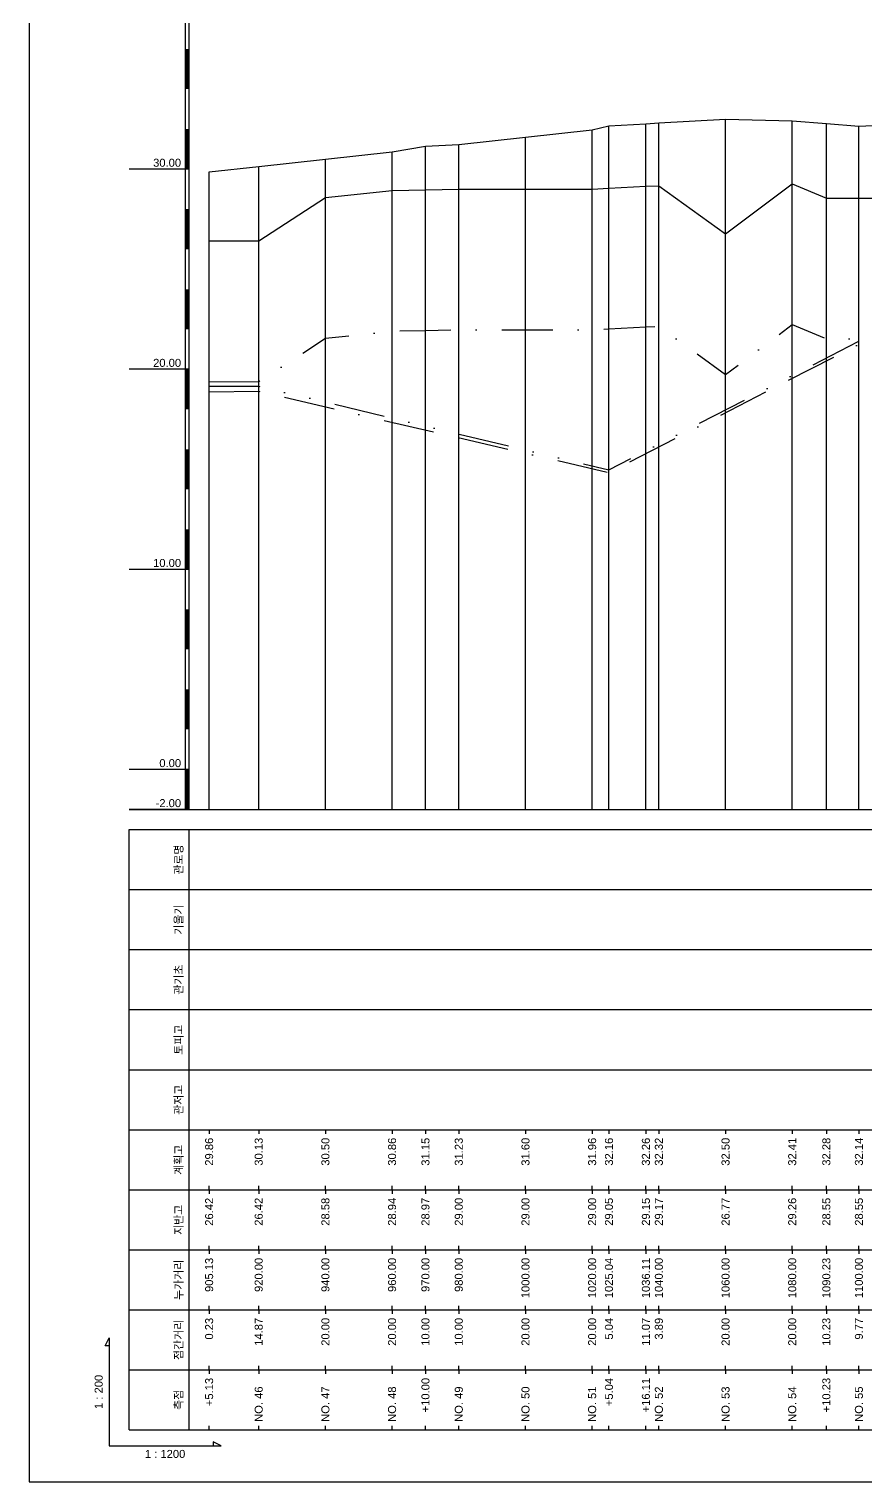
# Model space of a CAD drawing. Header units: millimetres. Extents: x -7351 to 135086, y 1419 to 5643.
# Drawn here: x 33027.4 to 33236.5, y 1419 to 1782 of the extents above; entities that cross this region are included whole.
import ezdxf
from ezdxf.enums import TextEntityAlignment as Align

# ---------------------------------------------------------------- set-up
doc = ezdxf.new("R2010")
doc.units = ezdxf.units.MM
for name, pattern in [('BORDER', [44.45, 12.7, -6.35, 12.7, -6.35, 0, -6.35]), ('DASHDOT', [25.4, 12.7, -6.35, 0, -6.35]), ('DIVIDE', [31.75, 12.7, -6.35, 0, -6.35, 0, -6.35])]:
    doc.linetypes.add(name, pattern=pattern)
for name, color, linetype in [('KZ_종단_계획선', 1, 'Continuous'), ('KZ_종단_도각', 7, 'Continuous'), ('KZ_종단_수직선', 7, 'Continuous'), ('KZ_종단_암선1', 56, 'DASHDOT'), ('KZ_종단_암선2', 4, 'DIVIDE'), ('KZ_종단_암선3', 6, 'BORDER'), ('KZ_종단_지반선', 3, 'Continuous'), ('KZ_종단_테이블문자', 7, 'Continuous'), ('KZ_종단_테이블선', 7, 'Continuous'), ('KZ_종단_폴대', 7, 'Continuous')]:
    doc.layers.add(name, color=color, linetype=linetype)
doc.styles.get("Standard").update_dxf_attribs({"font": 'arial.ttf'})

msp = doc.modelspace()

# ---------------------------------------------------------------- linework, layer by layer
at = {"layer": 'KZ_종단_계획선'}
msp.add_lwpolyline([(33072.36, 1746.36), (33072.36, 1746.35), (33084.75, 1747.69), (33101.42, 1749.53), (33118.08, 1751.36), (33126.42, 1752.79), (33134.75, 1753.19), (33151.42, 1755.03), (33168.08, 1756.86), (33172.29, 1757.83), (33181.51, 1758.33), (33184.75, 1758.65), (33201.42, 1759.52), (33218.08, 1759.1), (33226.61, 1758.43), (33234.75, 1757.75), (33238.27, 1757.97)], dxfattribs=at)
at = {"layer": 'KZ_종단_도각'}
msp.add_lwpolyline([(33027.36, 1419.04), (33868.36, 1419.04), (33868.36, 2013.04), (33027.36, 2013.04)], close=True, dxfattribs=at)
at = {"layer": 'KZ_종단_수직선'}
for p, q in [((33172.28, 1587.04), (33172.28, 1757.83)), ((33181.51, 1587.04), (33181.51, 1758.33)), ((33184.75, 1587.04), (33184.75, 1758.65)), ((33201.42, 1587.04), (33201.42, 1759.52)), ((33218.08, 1587.04), (33218.08, 1759.1)), ((33226.61, 1587.04), (33226.61, 1758.43)), ((33234.75, 1587.04), (33234.75, 1757.75)), ((33151.42, 1587.04), (33151.42, 1755.03)), ((33168.08, 1587.04), (33168.08, 1756.86)), ((33118.08, 1587.04), (33118.08, 1751.36)), ((33126.42, 1587.04), (33126.42, 1752.79)), ((33134.75, 1587.04), (33134.75, 1753.19)), ((33072.36, 1587.04), (33072.36, 1746.35)), ((33084.75, 1587.04), (33084.75, 1747.69)), ((33101.42, 1587.04), (33101.42, 1749.53))]:
    msp.add_line(p, q, dxfattribs=at)
at = {"layer": 'KZ_종단_암선1', "flags": 128}
msp.add_lwpolyline([(33072.36, 1693.94), (33084.75, 1693.95), (33101.42, 1704.79), (33118.08, 1706.56), (33126.42, 1706.73), (33134.75, 1706.89), (33151.42, 1706.9), (33168.08, 1706.91), (33172.28, 1707.15), (33181.51, 1707.67), (33184.75, 1707.74), (33201.42, 1695.73), (33218.08, 1708.22), (33226.61, 1704.68), (33234.75, 1704.68), (33238.27, 1704.68), (33238.27, 1704.68), (33251.42, 1704.69), (33268.08, 1704.7), (33284.75, 1704.7), (33287.2, 1704.69), (33301.42, 1704.64), (33318.08, 1704.36), (33334.75, 1712.93), (33351.42, 1708.37), (33354.46, 1708.15), (33354.63, 1708.17), (33354.63, 1708.17), (33354.63, 1708.17), (33354.63, 1708.17), (33354.63, 1708.17), (33354.63, 1708.17), (33368.08, 1709.29), (33384.75, 1709.32), (33401.42, 1714.68), (33418.08, 1718.43), (33434.75, 1727.33), (33451.42, 1720.99), (33468.08, 1714.56), (33475.94, 1712.45), (33484.75, 1711.05), (33486.11, 1710.44), (33492.46, 1707.59), (33501.42, 1707.32), (33503.93, 1708.11)], dxfattribs=at)
at = {"layer": 'KZ_종단_암선2', "flags": 128}
msp.add_lwpolyline([(33072.36, 1692.78), (33084.75, 1692.82), (33172.28, 1671.93), (33234.75, 1704.03), (33238.27, 1704.05), (33238.27, 1704.05), (33251.42, 1704.09), (33268.08, 1704.15), (33284.75, 1704.22), (33287.2, 1704.23), (33301.42, 1704.35), (33318.08, 1703.66), (33334.75, 1703.61), (33351.42, 1690.49), (33354.46, 1688.8), (33354.63, 1688.73), (33354.63, 1688.73), (33354.63, 1688.73), (33354.63, 1688.73), (33354.63, 1688.73), (33354.63, 1688.73), (33368.08, 1683.32), (33384.75, 1675.08), (33401.42, 1672.05), (33418.08, 1667.4), (33434.75, 1667.9), (33451.42, 1653.17), (33468.08, 1638.35), (33475.94, 1632.28), (33484.75, 1626.44), (33486.11, 1625.14), (33492.46, 1619.1), (33501.42, 1614.31), (33503.93, 1613.84)], dxfattribs=at)
at = {"layer": 'KZ_종단_암선3', "flags": 128}
msp.add_lwpolyline([(33072.36, 1691.44), (33084.75, 1691.53), (33172.28, 1671.25), (33234.75, 1703.29), (33238.27, 1703.31), (33238.27, 1703.31), (33251.42, 1703.41), (33268.08, 1703.53), (33284.75, 1703.65), (33287.2, 1703.7), (33301.42, 1704.01)], dxfattribs=at)
at = {"layer": 'KZ_종단_지반선', "flags": 128}
msp.add_lwpolyline([(33072.36, 1729.12), (33084.75, 1729.12), (33101.42, 1739.96), (33118.08, 1741.73), (33126.42, 1741.88), (33134.75, 1742.04), (33151.42, 1742.04), (33168.08, 1742.04), (33172.28, 1742.28), (33181.51, 1742.8), (33184.75, 1742.88), (33201.42, 1730.91), (33218.08, 1743.34), (33226.61, 1739.78), (33234.75, 1739.78), (33238.27, 1739.78)], dxfattribs=at)
at = {"layer": 'KZ_종단_테이블선'}
for p, q in [((33052.36, 1587.04), (33508.93, 1587.04)), ((33052.36, 1567.04), (33052.36, 1582.04)), ((33052.36, 1582.04), (33508.93, 1582.04)), ((33067.36, 1567.04), (33067.36, 1582.04)), ((33052.36, 1552.04), (33052.36, 1567.04)), ((33052.36, 1567.04), (33508.93, 1567.04)), ((33067.36, 1552.04), (33067.36, 1567.04)), ((33052.36, 1537.04), (33052.36, 1552.04)), ((33052.36, 1552.04), (33508.93, 1552.04)), ((33067.36, 1537.04), (33067.36, 1552.04)), ((33052.36, 1522.04), (33052.36, 1537.04)), ((33052.36, 1537.04), (33508.93, 1537.04)), ((33067.36, 1522.04), (33067.36, 1537.04)), ((33052.36, 1507.04), (33052.36, 1522.04)), ((33052.36, 1522.04), (33508.93, 1522.04)), ((33067.36, 1507.04), (33067.36, 1522.04)), ((33052.36, 1492.04), (33052.36, 1507.04)), ((33052.36, 1507.04), (33508.93, 1507.04)), ((33067.36, 1492.04), (33067.36, 1507.04)), ((33072.36, 1507.04), (33072.36, 1506.04)), ((33084.75, 1507.04), (33084.75, 1506.04)), ((33101.42, 1507.04), (33101.42, 1506.04)), ((33118.08, 1507.04), (33118.08, 1506.04)), ((33126.42, 1507.04), (33126.42, 1506.04)), ((33134.75, 1507.04), (33134.75, 1506.04)), ((33151.42, 1507.04), (33151.42, 1506.04)), ((33168.08, 1507.04), (33168.08, 1506.04)), ((33172.28, 1507.04), (33172.28, 1506.04)), ((33181.51, 1507.04), (33181.51, 1506.04)), ((33184.75, 1507.04), (33184.75, 1506.04)), ((33201.42, 1507.04), (33201.42, 1506.04)), ((33218.08, 1507.04), (33218.08, 1506.04)), ((33226.61, 1507.04), (33226.61, 1506.04)), ((33234.75, 1507.04), (33234.75, 1506.04)), ((33052.36, 1477.04), (33052.36, 1492.04)), ((33052.36, 1492.04), (33508.93, 1492.04)), ((33067.36, 1477.04), (33067.36, 1492.04)), ((33072.36, 1492.04), (33072.36, 1493.04)), ((33072.36, 1492.04), (33072.36, 1491.04)), ((33084.75, 1492.04), (33084.75, 1493.04)), ((33084.75, 1492.04), (33084.75, 1491.04)), ((33101.42, 1492.04), (33101.42, 1493.04)), ((33101.42, 1492.04), (33101.42, 1491.04)), ((33118.08, 1492.04), (33118.08, 1493.04)), ((33118.08, 1492.04), (33118.08, 1491.04)), ((33126.42, 1492.04), (33126.42, 1493.04)), ((33126.42, 1492.04), (33126.42, 1491.04)), ((33134.75, 1492.04), (33134.75, 1493.04)), ((33134.75, 1492.04), (33134.75, 1491.04)), ((33151.42, 1492.04), (33151.42, 1493.04)), ((33151.42, 1492.04), (33151.42, 1491.04)), ((33168.08, 1492.04), (33168.08, 1493.04)), ((33168.08, 1492.04), (33168.08, 1491.04)), ((33172.28, 1492.04), (33172.28, 1493.04)), ((33172.28, 1492.04), (33172.28, 1491.04)), ((33181.51, 1492.04), (33181.51, 1493.04)), ((33181.51, 1492.04), (33181.51, 1491.04)), ((33184.75, 1492.04), (33184.75, 1493.04)), ((33184.75, 1492.04), (33184.75, 1491.04)), ((33201.42, 1492.04), (33201.42, 1493.04)), ((33201.42, 1492.04), (33201.42, 1491.04)), ((33218.08, 1492.04), (33218.08, 1493.04)), ((33218.08, 1492.04), (33218.08, 1491.04)), ((33226.61, 1492.04), (33226.61, 1493.04)), ((33226.61, 1492.04), (33226.61, 1491.04)), ((33234.75, 1492.04), (33234.75, 1493.04)), ((33234.75, 1492.04), (33234.75, 1491.04)), ((33072.36, 1477.04), (33072.36, 1478.04)), ((33084.75, 1477.04), (33084.75, 1478.04)), ((33101.42, 1477.04), (33101.42, 1478.04)), ((33118.08, 1477.04), (33118.08, 1478.04)), ((33126.42, 1477.04), (33126.42, 1478.04)), ((33134.75, 1477.04), (33134.75, 1478.04)), ((33151.42, 1477.04), (33151.42, 1478.04)), ((33168.08, 1477.04), (33168.08, 1478.04)), ((33172.28, 1477.04), (33172.28, 1478.04)), ((33181.51, 1477.04), (33181.51, 1478.04)), ((33184.75, 1477.04), (33184.75, 1478.04)), ((33201.42, 1477.04), (33201.42, 1478.04)), ((33218.08, 1477.04), (33218.08, 1478.04)), ((33226.61, 1477.04), (33226.61, 1478.04)), ((33234.75, 1477.04), (33234.75, 1478.04)), ((33052.36, 1462.04), (33052.36, 1477.04)), ((33052.36, 1477.04), (33508.93, 1477.04)), ((33067.36, 1462.04), (33067.36, 1477.04)), ((33072.36, 1477.04), (33072.36, 1476.04)), ((33084.75, 1477.04), (33084.75, 1476.04)), ((33101.42, 1477.04), (33101.42, 1476.04)), ((33118.08, 1477.04), (33118.08, 1476.04)), ((33126.42, 1477.04), (33126.42, 1476.04)), ((33134.75, 1477.04), (33134.75, 1476.04)), ((33151.42, 1477.04), (33151.42, 1476.04)), ((33168.08, 1477.04), (33168.08, 1476.04)), ((33172.28, 1477.04), (33172.28, 1476.04)), ((33181.51, 1477.04), (33181.51, 1476.04)), ((33184.75, 1477.04), (33184.75, 1476.04)), ((33201.42, 1477.04), (33201.42, 1476.04)), ((33218.08, 1477.04), (33218.08, 1476.04)), ((33226.61, 1477.04), (33226.61, 1476.04)), ((33234.75, 1477.04), (33234.75, 1476.04)), ((33072.36, 1462.04), (33072.36, 1463.04)), ((33084.75, 1462.04), (33084.75, 1463.04)), ((33101.42, 1462.04), (33101.42, 1463.04)), ((33118.08, 1462.04), (33118.08, 1463.04)), ((33126.42, 1462.04), (33126.42, 1463.04)), ((33134.75, 1462.04), (33134.75, 1463.04)), ((33151.42, 1462.04), (33151.42, 1463.04)), ((33168.08, 1462.04), (33168.08, 1463.04)), ((33172.28, 1462.04), (33172.28, 1463.04)), ((33181.51, 1462.04), (33181.51, 1463.04)), ((33184.75, 1462.04), (33184.75, 1463.04)), ((33201.42, 1462.04), (33201.42, 1463.04)), ((33218.08, 1462.04), (33218.08, 1463.04)), ((33226.61, 1462.04), (33226.61, 1463.04)), ((33234.75, 1462.04), (33234.75, 1463.04)), ((33052.36, 1447.04), (33052.36, 1462.04)), ((33052.36, 1462.04), (33508.93, 1462.04)), ((33067.36, 1447.04), (33067.36, 1462.04)), ((33072.36, 1462.04), (33072.36, 1461.04)), ((33084.75, 1462.04), (33084.75, 1461.04)), ((33101.42, 1462.04), (33101.42, 1461.04)), ((33118.08, 1462.04), (33118.08, 1461.04)), ((33126.42, 1462.04), (33126.42, 1461.04)), ((33134.75, 1462.04), (33134.75, 1461.04)), ((33151.42, 1462.04), (33151.42, 1461.04)), ((33168.08, 1462.04), (33168.08, 1461.04)), ((33172.28, 1462.04), (33172.28, 1461.04)), ((33181.51, 1462.04), (33181.51, 1461.04)), ((33184.75, 1462.04), (33184.75, 1461.04)), ((33201.42, 1462.04), (33201.42, 1461.04)), ((33218.08, 1462.04), (33218.08, 1461.04)), ((33226.61, 1462.04), (33226.61, 1461.04)), ((33234.75, 1462.04), (33234.75, 1461.04)), ((33052.36, 1432.04), (33052.36, 1447.04)), ((33052.36, 1447.04), (33508.93, 1447.04)), ((33067.36, 1432.04), (33067.36, 1447.04)), ((33072.36, 1447.04), (33072.36, 1448.04)), ((33072.36, 1447.04), (33072.36, 1446.04)), ((33084.75, 1447.04), (33084.75, 1448.04)), ((33084.75, 1447.04), (33084.75, 1446.04)), ((33101.42, 1447.04), (33101.42, 1448.04)), ((33101.42, 1447.04), (33101.42, 1446.04)), ((33118.08, 1447.04), (33118.08, 1448.04)), ((33118.08, 1447.04), (33118.08, 1446.04)), ((33126.42, 1447.04), (33126.42, 1448.04)), ((33126.42, 1447.04), (33126.42, 1446.04)), ((33134.75, 1447.04), (33134.75, 1448.04)), ((33134.75, 1447.04), (33134.75, 1446.04)), ((33151.42, 1447.04), (33151.42, 1448.04)), ((33151.42, 1447.04), (33151.42, 1446.04)), ((33168.08, 1447.04), (33168.08, 1448.04)), ((33168.08, 1447.04), (33168.08, 1446.04)), ((33172.28, 1447.04), (33172.28, 1448.04)), ((33172.28, 1447.04), (33172.28, 1446.04)), ((33181.51, 1447.04), (33181.51, 1448.04)), ((33181.51, 1447.04), (33181.51, 1446.04)), ((33184.75, 1447.04), (33184.75, 1448.04)), ((33184.75, 1447.04), (33184.75, 1446.04)), ((33201.42, 1447.04), (33201.42, 1448.04)), ((33201.42, 1447.04), (33201.42, 1446.04)), ((33218.08, 1447.04), (33218.08, 1448.04)), ((33218.08, 1447.04), (33218.08, 1446.04)), ((33226.61, 1447.04), (33226.61, 1448.04)), ((33226.61, 1447.04), (33226.61, 1446.04)), ((33234.75, 1447.04), (33234.75, 1448.04)), ((33234.75, 1447.04), (33234.75, 1446.04)), ((33052.36, 1432.04), (33508.93, 1432.04)), ((33072.36, 1432.04), (33072.36, 1433.04)), ((33084.75, 1432.04), (33084.75, 1433.04)), ((33101.42, 1432.04), (33101.42, 1433.04)), ((33118.08, 1432.04), (33118.08, 1433.04)), ((33126.42, 1432.04), (33126.42, 1433.04)), ((33134.75, 1432.04), (33134.75, 1433.04)), ((33151.42, 1432.04), (33151.42, 1433.04)), ((33168.08, 1432.04), (33168.08, 1433.04)), ((33172.28, 1432.04), (33172.28, 1433.04)), ((33181.51, 1432.04), (33181.51, 1433.04)), ((33184.75, 1432.04), (33184.75, 1433.04)), ((33201.42, 1432.04), (33201.42, 1433.04)), ((33218.08, 1432.04), (33218.08, 1433.04)), ((33226.61, 1432.04), (33226.61, 1433.04)), ((33234.75, 1432.04), (33234.75, 1433.04))]:
    msp.add_line(p, q, dxfattribs=at)
msp.add_lwpolyline([(33047.36, 1453.04), (33046.36, 1453.04), (33047.36, 1455.04), (33047.36, 1428.04), (33075.36, 1428.04), (33073.36, 1429.04), (33073.36, 1428.04)], dxfattribs=at)
at = {"layer": 'KZ_종단_폴대'}
for p, q in [((33067.36, 1747.04), (33052.36, 1747.04)), ((33067.36, 1697.04), (33052.36, 1697.04)), ((33067.36, 1647.04), (33052.36, 1647.04)), ((33067.36, 1597.04), (33052.36, 1597.04)), ((33067.36, 1587.04), (33052.36, 1587.04))]:
    msp.add_line(p, q, dxfattribs=at)
msp.add_lwpolyline([(33067.36, 1587.04), (33067.36, 1822.04), (33066.36, 1822.04), (33066.36, 1587.04), (33067.36, 1587.04)], dxfattribs=at)
for points in [[(33066.86, 1767.04, 1, 1, 0), (33066.86, 1777.04, 1, 1, 0)], [(33066.86, 1747.04, 1, 1, 0), (33066.86, 1757.04, 1, 1, 0)], [(33066.86, 1727.04, 1, 1, 0), (33066.86, 1737.04, 1, 1, 0)], [(33066.86, 1707.04, 1, 1, 0), (33066.86, 1717.04, 1, 1, 0)], [(33066.86, 1687.04, 1, 1, 0), (33066.86, 1697.04, 1, 1, 0)], [(33066.86, 1667.04, 1, 1, 0), (33066.86, 1677.04, 1, 1, 0)], [(33066.86, 1647.04, 1, 1, 0), (33066.86, 1657.04, 1, 1, 0)], [(33066.86, 1627.04, 1, 1, 0), (33066.86, 1637.04, 1, 1, 0)], [(33066.86, 1607.04, 1, 1, 0), (33066.86, 1617.04, 1, 1, 0)], [(33066.86, 1587.04, 1, 1, 0), (33066.86, 1597.04, 1, 1, 0)]]:
    msp.add_lwpolyline(points, format="xyseb", dxfattribs=at)

# ---------------------------------------------------------------- texts
at = {"layer": 'KZ_종단_테이블문자'}
for s, p in [('29.86', (33072.36, 1505.04)), ('30.13', (33084.75, 1505.04)), ('30.50', (33101.42, 1505.04)), ('30.86', (33118.08, 1505.04)), ('31.15', (33126.42, 1505.04)), ('31.23', (33134.75, 1505.04)), ('31.60', (33151.42, 1505.04)), ('31.96', (33168.08, 1505.04)), ('32.16', (33172.28, 1505.04)), ('32.26', (33181.51, 1505.04)), ('32.32', (33184.75, 1505.04)), ('32.50', (33201.42, 1505.04)), ('32.41', (33218.08, 1505.04)), ('32.28', (33226.61, 1505.04)), ('32.14', (33234.75, 1505.04)), ('26.42', (33072.36, 1490.04)), ('26.42', (33084.75, 1490.04)), ('28.58', (33101.42, 1490.04)), ('28.94', (33118.08, 1490.04)), ('28.97', (33126.42, 1490.04)), ('29.00', (33134.75, 1490.04)), ('29.00', (33151.42, 1490.04)), ('29.00', (33168.08, 1490.04)), ('29.05', (33172.28, 1490.04)), ('29.15', (33181.51, 1490.04)), ('29.17', (33184.75, 1490.04)), ('26.77', (33201.42, 1490.04)), ('29.26', (33218.08, 1490.04)), ('28.55', (33226.61, 1490.04)), ('28.55', (33234.75, 1490.04)), ('905.13', (33072.36, 1475.04)), ('920.00', (33084.75, 1475.04)), ('940.00', (33101.42, 1475.04)), ('960.00', (33118.08, 1475.04)), ('970.00', (33126.42, 1475.04)), ('980.00', (33134.75, 1475.04)), ('1000.00', (33151.42, 1475.04)), ('1020.00', (33168.08, 1475.04)), ('1025.04', (33172.28, 1475.04)), ('1036.11', (33181.51, 1475.04)), ('1040.00', (33184.75, 1475.04)), ('1060.00', (33201.42, 1475.04)), ('1080.00', (33218.08, 1475.04)), ('1090.23', (33226.61, 1475.04)), ('1100.00', (33234.75, 1475.04)), ('0.23', (33072.36, 1460.04)), ('14.87', (33084.75, 1460.04)), ('20.00', (33101.42, 1460.04)), ('20.00', (33118.08, 1460.04)), ('10.00', (33126.42, 1460.04)), ('10.00', (33134.75, 1460.04)), ('20.00', (33151.42, 1460.04)), ('20.00', (33168.08, 1460.04)), ('5.04', (33172.28, 1460.04)), ('11.07', (33181.51, 1460.04)), ('3.89', (33184.75, 1460.04)), ('20.00', (33201.42, 1460.04)), ('20.00', (33218.08, 1460.04)), ('10.23', (33226.61, 1460.04)), ('9.77', (33234.75, 1460.04)), ('+5.13', (33072.36, 1445.04)), ('+10.00', (33126.42, 1445.04)), ('+5.04', (33172.28, 1445.04)), ('+16.11', (33181.51, 1445.04)), ('+10.23', (33226.61, 1445.04))]:
    msp.add_text(s, height=2, rotation=90, dxfattribs=at).set_placement(p, align=Align.MIDDLE_RIGHT)
for s, p in [('NO. 46', (33084.75, 1434.04)), ('NO. 47', (33101.42, 1434.04)), ('NO. 48', (33118.08, 1434.04)), ('NO. 49', (33134.75, 1434.04)), ('NO. 50', (33151.42, 1434.04)), ('NO. 51', (33168.08, 1434.04)), ('NO. 52', (33184.75, 1434.04)), ('NO. 53', (33201.42, 1434.04)), ('NO. 54', (33218.08, 1434.04)), ('NO. 55', (33234.75, 1434.04))]:
    msp.add_text(s, height=2, rotation=90, dxfattribs=at).set_placement(p, align=Align.MIDDLE_LEFT)
at = {"layer": 'KZ_종단_테이블선'}
for s, p in [('관로명', (33066.36, 1574.54)), ('기울기', (33066.36, 1559.54)), ('관기초', (33066.36, 1544.54)), ('토피고', (33066.36, 1529.54)), ('관저고', (33066.36, 1514.54)), ('계획고', (33066.36, 1499.54)), ('지반고', (33066.36, 1484.54)), ('누가거리', (33066.36, 1469.54)), ('점간거리', (33066.36, 1454.54)), ('1 : 200', (33046.36, 1441.54)), ('측점', (33066.36, 1439.54))]:
    msp.add_text(s, height=2, rotation=90, dxfattribs=at).set_placement(p, align=Align.BOTTOM_CENTER)
msp.add_text('1 : 1200', height=2, dxfattribs=at).set_placement((33061.36, 1427.04), align=Align.TOP_CENTER)
at = {"layer": 'KZ_종단_폴대'}
for s, p in [('30.00', (33065.36, 1747.04)), ('20.00', (33065.36, 1697.04)), ('10.00', (33065.36, 1647.04)), ('0.00', (33065.36, 1597.04)), ('-2.00', (33065.36, 1587.04))]:
    msp.add_text(s, height=2, dxfattribs=at).set_placement(p, align=Align.BOTTOM_RIGHT)

doc.saveas('drawing.dxf')
